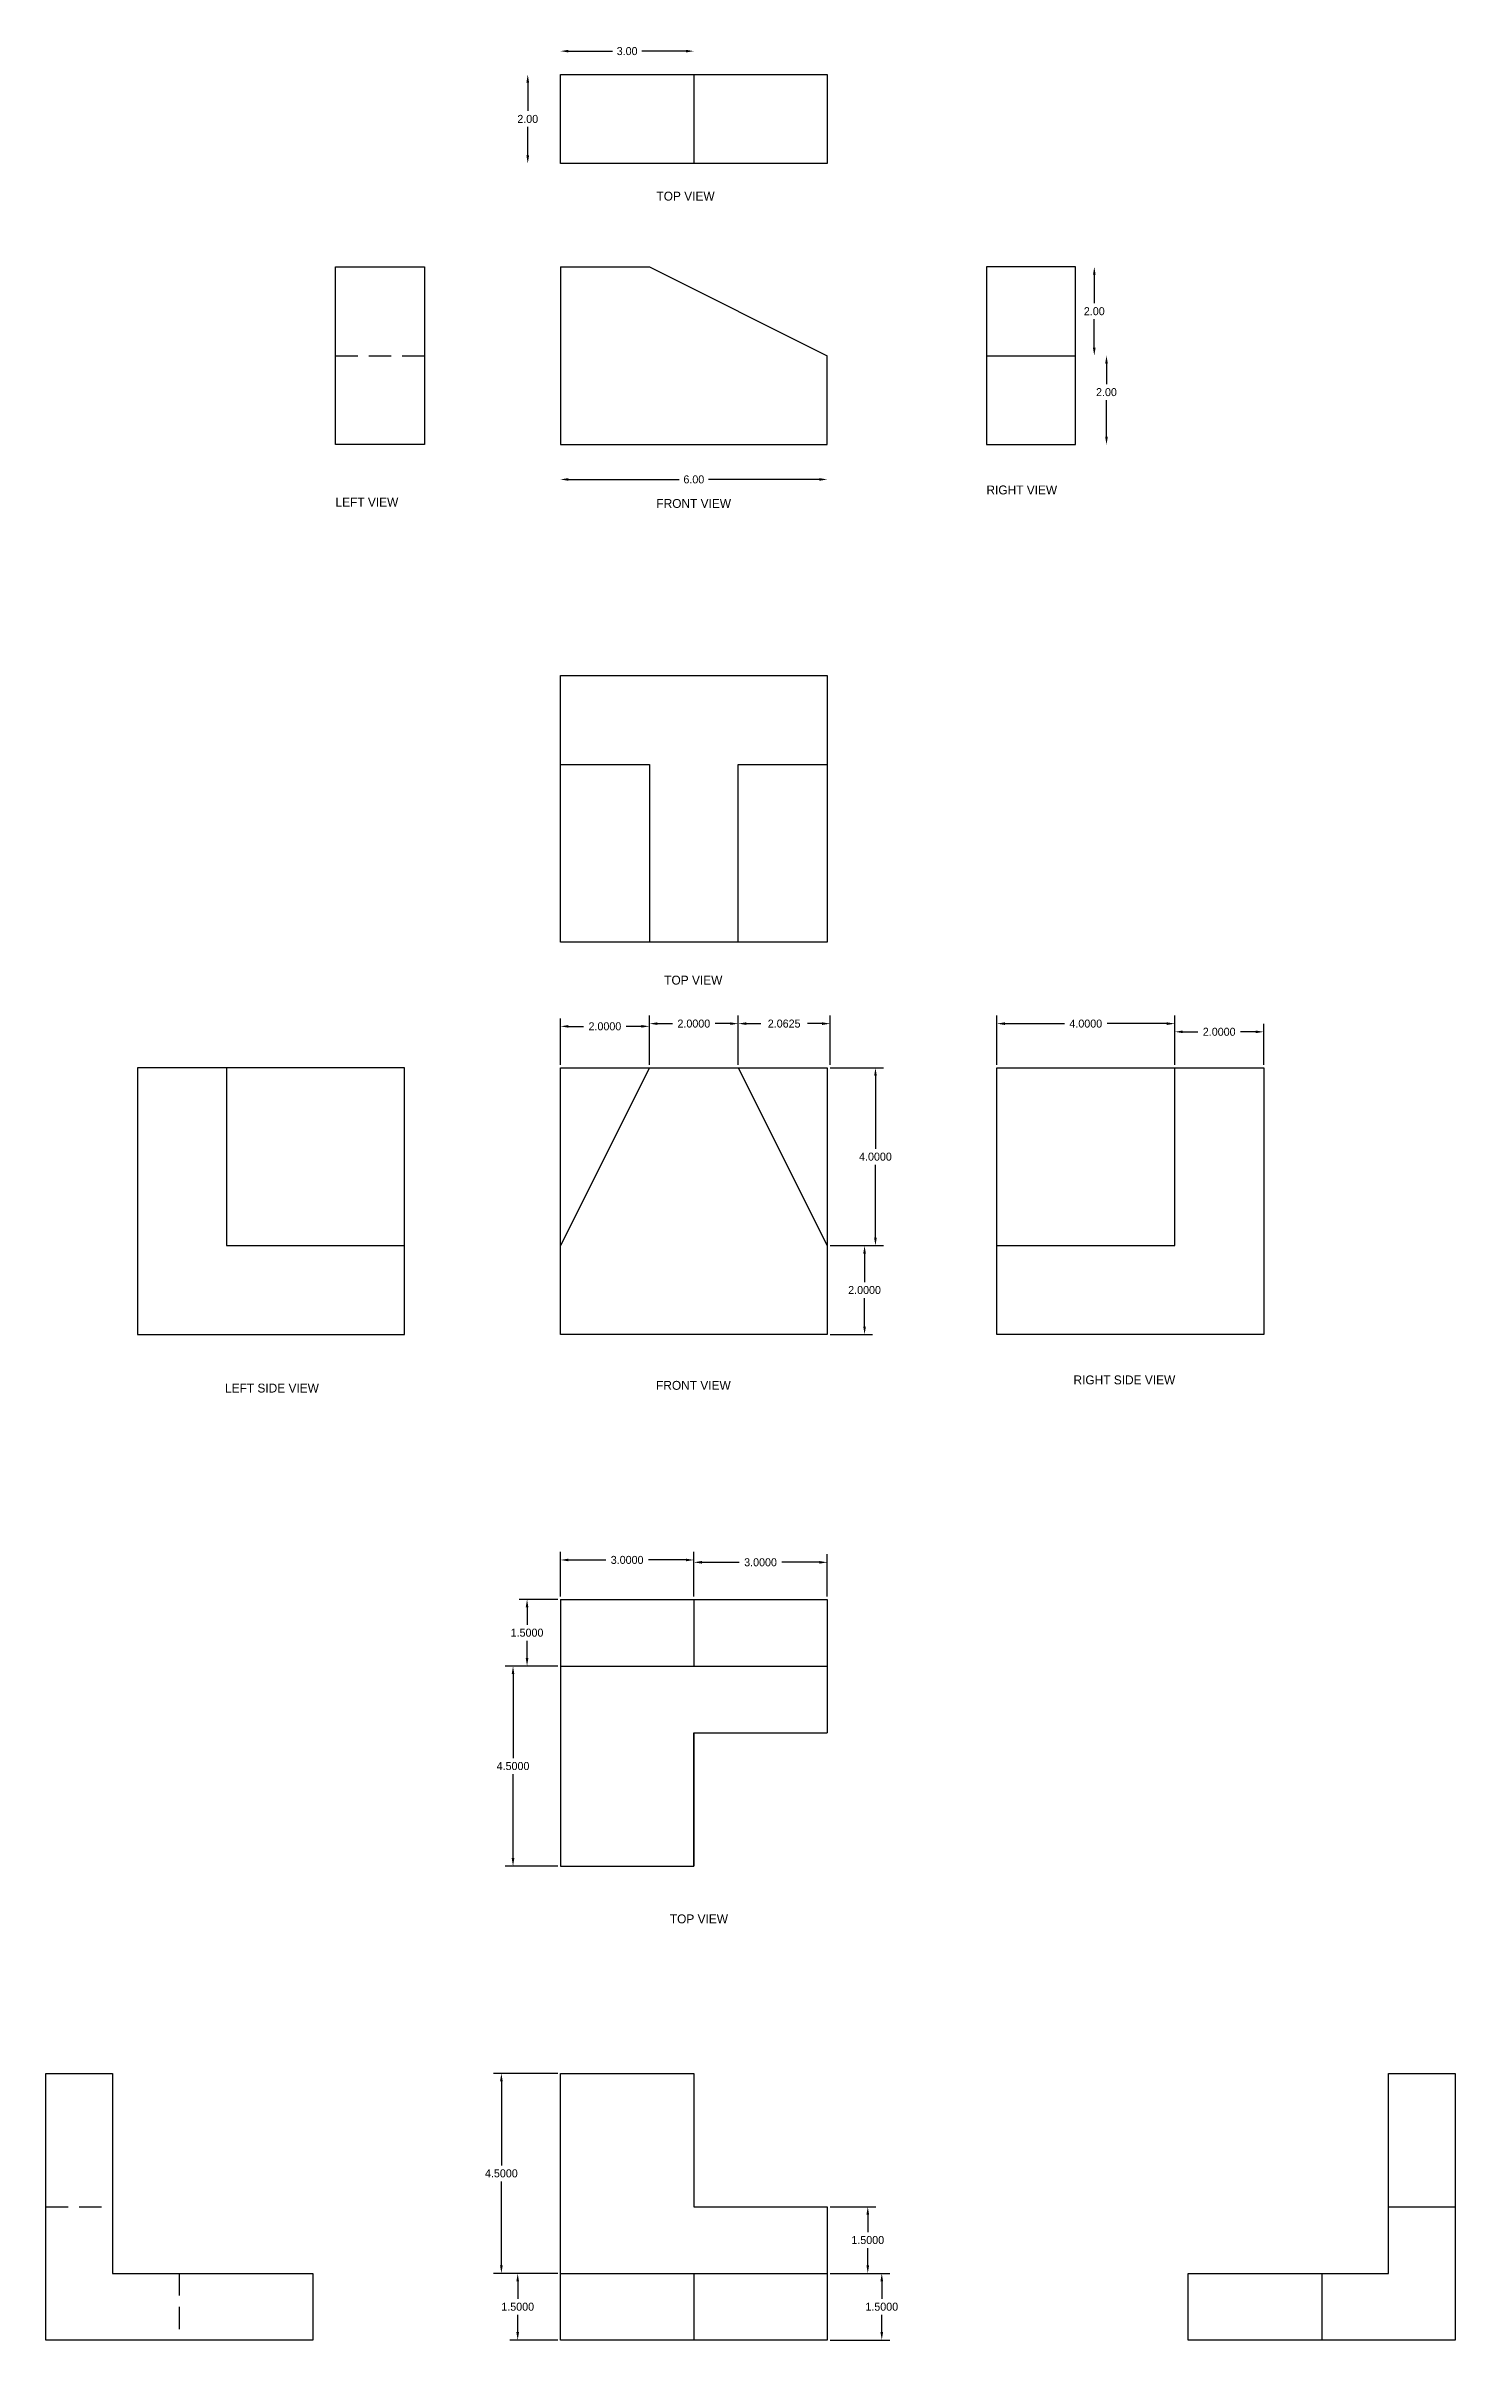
# Model space of a CAD drawing. Header units: inches. Extents: x 57 to 89.9, y 8.1 to 105.2.
# Drawn here: x 57.3 to 89, y 53.6 to 105.2 of the extents above; entities that cross this region are included whole.
import ezdxf

# ---------------------------------------------------------------- set-up
doc = ezdxf.new("R2010")
doc.units = ezdxf.units.IN
doc.header["$MEASUREMENT"] = 0
doc.linetypes.add('DASHED', pattern=[0.75, 0.5, -0.25])
doc.dimstyles.get("Standard").update_dxf_attribs({"dimtxt": 0.18, "dimasz": 0.18, "dimexe": 0.18, "dimexo": 0.0625, "dimgap": 0.09, "dimtad": 0, "dimtih": 1, "dimtoh": 1, "dimdec": 4, "dimzin": 0, "dimdsep": 46, "dimtxsty": 'Standard', "dimcen": 0.09, "dimadec": 0, "dimazin": 0, "dimtfac": 1, "dimtdec": 4, "dimtofl": 0, "dimtmove": 0, "dimatfit": 3, "dimfxl": 1, "dimtolj": 1, "dimtzin": 0, "dimarcsym": 0})

# ---------------------------------------------------------------- blocks, each defined once
blk = doc.blocks.new('*D3')
at = {"color": 0, "lineweight": -2}
for p, q in [((69.082, 95.447), (71.572, 95.447)), ((74.722, 95.447), (72.232, 95.447))]:
    blk.add_line(p, q, dxfattribs=at)
at = {"color": 0}
for points in [[(69.082, 95.477), (69.082, 95.417), (68.902, 95.447)], [(74.722, 95.477), (74.722, 95.417), (74.902, 95.447)]]:
    blk.add_solid(points, dxfattribs=at)
at = {"layer": 'Defpoints', "color": 0}
for p in [(68.902, 96.23), (74.902, 96.23), (74.902, 95.447)]:
    blk.add_point(p, dxfattribs=at)
at = {"color": 0, "insert": (71.902, 95.447), "char_height": 0.18, "attachment_point": 5}
blk.add_mtext('\\A1;6.00', dxfattribs=at)
blk = doc.blocks.new('*D4')
at = {"color": 0, "lineweight": -2}
for p, q in [((80.907, 100.05), (80.907, 99.41)), ((80.907, 98.41), (80.907, 99.05))]:
    blk.add_line(p, q, dxfattribs=at)
at = {"color": 0}
for points in [[(80.877, 100.05), (80.937, 100.05), (80.907, 100.23)], [(80.877, 98.41), (80.937, 98.41), (80.907, 98.23)]]:
    blk.add_solid(points, dxfattribs=at)
at = {"layer": 'Defpoints', "color": 0}
for p in [(80.482, 100.23), (80.482, 98.23), (80.907, 98.23)]:
    blk.add_point(p, dxfattribs=at)
at = {"color": 0, "insert": (80.907, 99.23), "char_height": 0.18, "attachment_point": 5}
blk.add_mtext('\\A1;2.00', dxfattribs=at)
blk = doc.blocks.new('*D5')
at = {"color": 0, "lineweight": -2}
for p, q in [((81.181, 98.05), (81.181, 97.59)), ((81.181, 96.41), (81.181, 97.23))]:
    blk.add_line(p, q, dxfattribs=at)
at = {"color": 0}
for points in [[(81.151, 98.05), (81.211, 98.05), (81.181, 98.23)], [(81.151, 96.41), (81.211, 96.41), (81.181, 96.23)]]:
    blk.add_solid(points, dxfattribs=at)
at = {"layer": 'Defpoints', "color": 0}
for p in [(80.482, 98.23), (80.482, 96.23), (81.181, 96.23)]:
    blk.add_point(p, dxfattribs=at)
at = {"color": 0, "insert": (81.181, 97.41), "char_height": 0.18, "attachment_point": 5}
blk.add_mtext('\\A1;2.00', dxfattribs=at)
blk = doc.blocks.new('*D6')
at = {"color": 0, "lineweight": -2}
for p, q in [((69.082, 105.081), (70.072, 105.081)), ((71.722, 105.081), (70.732, 105.081))]:
    blk.add_line(p, q, dxfattribs=at)
at = {"color": 0}
for points in [[(69.082, 105.111), (69.082, 105.051), (68.902, 105.081)], [(71.722, 105.111), (71.722, 105.051), (71.902, 105.081)]]:
    blk.add_solid(points, dxfattribs=at)
at = {"layer": 'Defpoints', "color": 0}
for p in [(71.902, 105.081), (68.902, 104.555), (71.902, 104.555)]:
    blk.add_point(p, dxfattribs=at)
at = {"color": 0, "insert": (70.402, 105.081), "char_height": 0.18, "attachment_point": 5}
blk.add_mtext('\\A1;3.00', dxfattribs=at)
blk = doc.blocks.new('*D8')
at = {"color": 0, "lineweight": -2}
for p, q in [((68.167, 104.375), (68.167, 103.735)), ((68.167, 102.735), (68.167, 103.375))]:
    blk.add_line(p, q, dxfattribs=at)
at = {"color": 0}
for points in [[(68.137, 104.375), (68.197, 104.375), (68.167, 104.555)], [(68.137, 102.735), (68.197, 102.735), (68.167, 102.555)]]:
    blk.add_solid(points, dxfattribs=at)
at = {"layer": 'Defpoints', "color": 0}
for p in [(68.902, 104.555), (68.167, 102.555), (68.902, 102.555)]:
    blk.add_point(p, dxfattribs=at)
at = {"color": 0, "insert": (68.167, 103.555), "char_height": 0.18, "attachment_point": 5}
blk.add_mtext('\\A1;2.00', dxfattribs=at)
blk = doc.blocks.new('*D9')
at = {"color": 0, "lineweight": -2}
for p, q in [((74.965, 82.213), (76.166, 82.213)), ((75.986, 82.033), (75.986, 80.393)), ((75.986, 78.393), (75.986, 80.033)), ((74.965, 78.213), (76.166, 78.213))]:
    blk.add_line(p, q, dxfattribs=at)
at = {"color": 0}
for points in [[(75.956, 82.033), (76.016, 82.033), (75.986, 82.213)], [(75.956, 78.393), (76.016, 78.393), (75.986, 78.213)]]:
    blk.add_solid(points, dxfattribs=at)
at = {"layer": 'Defpoints', "color": 0}
for p in [(74.902, 82.213), (74.902, 78.213), (75.986, 78.213)]:
    blk.add_point(p, dxfattribs=at)
at = {"color": 0, "insert": (75.986, 80.213), "char_height": 0.18, "attachment_point": 5}
blk.add_mtext('\\A1;4.0000', dxfattribs=at)
blk = doc.blocks.new('*D10')
at = {"color": 0, "lineweight": -2}
for p, q in [((75.027, 78.213), (75.921, 78.213)), ((75.741, 78.033), (75.741, 77.393)), ((75.741, 76.393), (75.741, 77.033)), ((74.965, 76.213), (75.921, 76.213))]:
    blk.add_line(p, q, dxfattribs=at)
at = {"color": 0}
for points in [[(75.711, 78.033), (75.771, 78.033), (75.741, 78.213)], [(75.711, 76.393), (75.771, 76.393), (75.741, 76.213)]]:
    blk.add_solid(points, dxfattribs=at)
at = {"layer": 'Defpoints', "color": 0}
for p in [(74.965, 78.213), (74.902, 76.213), (75.741, 76.213)]:
    blk.add_point(p, dxfattribs=at)
at = {"color": 0, "insert": (75.741, 77.213), "char_height": 0.18, "attachment_point": 5}
blk.add_mtext('\\A1;2.0000', dxfattribs=at)
blk = doc.blocks.new('*D12')
at = {"color": 0, "lineweight": -2}
for p, q in [((68.902, 82.276), (68.902, 83.325)), ((69.082, 83.145), (69.422, 83.145)), ((70.722, 83.145), (70.382, 83.145)), ((70.902, 82.276), (70.902, 83.325))]:
    blk.add_line(p, q, dxfattribs=at)
at = {"color": 0}
for points in [[(69.082, 83.175), (69.082, 83.115), (68.902, 83.145)], [(70.722, 83.175), (70.722, 83.115), (70.902, 83.145)]]:
    blk.add_solid(points, dxfattribs=at)
at = {"layer": 'Defpoints', "color": 0}
for p in [(70.902, 83.145), (68.902, 82.213), (70.902, 82.213)]:
    blk.add_point(p, dxfattribs=at)
at = {"color": 0, "insert": (69.902, 83.145), "char_height": 0.18, "attachment_point": 5}
blk.add_mtext('\\A1;2.0000', dxfattribs=at)
blk = doc.blocks.new('*D13')
at = {"color": 0, "lineweight": -2}
for p, q in [((70.902, 82.276), (70.902, 83.386)), ((71.082, 83.206), (71.422, 83.206)), ((72.722, 83.206), (72.382, 83.206)), ((72.902, 82.276), (72.902, 83.386))]:
    blk.add_line(p, q, dxfattribs=at)
at = {"color": 0}
for points in [[(71.082, 83.236), (71.082, 83.176), (70.902, 83.206)], [(72.722, 83.236), (72.722, 83.176), (72.902, 83.206)]]:
    blk.add_solid(points, dxfattribs=at)
at = {"layer": 'Defpoints', "color": 0}
for p in [(72.902, 83.206), (70.902, 82.213), (72.902, 82.213)]:
    blk.add_point(p, dxfattribs=at)
at = {"color": 0, "insert": (71.902, 83.206), "char_height": 0.18, "attachment_point": 5}
blk.add_mtext('\\A1;2.0000', dxfattribs=at)
blk = doc.blocks.new('*D14')
at = {"color": 0, "lineweight": -2}
for p, q in [((72.902, 82.276), (72.902, 83.386)), ((73.082, 83.206), (73.408, 83.206)), ((74.785, 83.206), (74.458, 83.206)), ((74.965, 82.276), (74.965, 83.386))]:
    blk.add_line(p, q, dxfattribs=at)
at = {"color": 0}
for points in [[(73.082, 83.236), (73.082, 83.176), (72.902, 83.206)], [(74.785, 83.236), (74.785, 83.176), (74.965, 83.206)]]:
    blk.add_solid(points, dxfattribs=at)
at = {"layer": 'Defpoints', "color": 0}
for p in [(74.965, 83.206), (72.902, 82.213), (74.965, 82.213)]:
    blk.add_point(p, dxfattribs=at)
at = {"color": 0, "insert": (73.933, 83.206), "char_height": 0.18, "attachment_point": 5}
blk.add_mtext('\\A1;2.0625', dxfattribs=at)
blk = doc.blocks.new('*D15')
at = {"color": 0, "lineweight": -2}
for p, q in [((78.716, 82.276), (78.716, 83.386)), ((78.896, 83.206), (80.236, 83.206)), ((82.536, 83.206), (81.196, 83.206)), ((82.716, 82.276), (82.716, 83.386))]:
    blk.add_line(p, q, dxfattribs=at)
at = {"color": 0}
for points in [[(78.896, 83.236), (78.896, 83.176), (78.716, 83.206)], [(82.536, 83.236), (82.536, 83.176), (82.716, 83.206)]]:
    blk.add_solid(points, dxfattribs=at)
at = {"layer": 'Defpoints', "color": 0}
for p in [(82.716, 83.206), (78.716, 82.213), (82.716, 82.213)]:
    blk.add_point(p, dxfattribs=at)
at = {"color": 0, "insert": (80.716, 83.206), "char_height": 0.18, "attachment_point": 5}
blk.add_mtext('\\A1;4.0000', dxfattribs=at)
blk = doc.blocks.new('*D16')
at = {"color": 0, "lineweight": -2}
for p, q in [((82.716, 82.276), (82.716, 83.202)), ((84.716, 82.276), (84.716, 83.202)), ((82.896, 83.022), (83.236, 83.022)), ((84.536, 83.022), (84.196, 83.022))]:
    blk.add_line(p, q, dxfattribs=at)
at = {"color": 0}
for points in [[(82.896, 83.052), (82.896, 82.992), (82.716, 83.022)], [(84.536, 83.052), (84.536, 82.992), (84.716, 83.022)]]:
    blk.add_solid(points, dxfattribs=at)
at = {"layer": 'Defpoints', "color": 0}
for p in [(84.716, 83.022), (82.716, 82.213), (84.716, 82.213)]:
    blk.add_point(p, dxfattribs=at)
at = {"color": 0, "insert": (83.716, 83.022), "char_height": 0.18, "attachment_point": 5}
blk.add_mtext('\\A1;2.0000', dxfattribs=at)
blk = doc.blocks.new('*D17')
at = {"color": 0, "lineweight": -2}
for p, q in [((68.902, 70.318), (68.902, 71.322)), ((71.902, 70.318), (71.902, 71.322)), ((69.082, 71.142), (69.922, 71.142)), ((71.722, 71.142), (70.882, 71.142))]:
    blk.add_line(p, q, dxfattribs=at)
at = {"color": 0}
for points in [[(69.082, 71.172), (69.082, 71.112), (68.902, 71.142)], [(71.722, 71.172), (71.722, 71.112), (71.902, 71.142)]]:
    blk.add_solid(points, dxfattribs=at)
at = {"layer": 'Defpoints', "color": 0}
for p in [(71.902, 71.142), (68.902, 70.256), (71.902, 70.256)]:
    blk.add_point(p, dxfattribs=at)
at = {"color": 0, "insert": (70.402, 71.142), "char_height": 0.18, "attachment_point": 5}
blk.add_mtext('\\A1;3.0000', dxfattribs=at)
blk = doc.blocks.new('*D18')
at = {"color": 0, "lineweight": -2}
for p, q in [((71.902, 70.318), (71.902, 71.269)), ((74.902, 70.318), (74.902, 71.269)), ((72.082, 71.089), (72.922, 71.089)), ((74.722, 71.089), (73.882, 71.089))]:
    blk.add_line(p, q, dxfattribs=at)
at = {"color": 0}
for points in [[(72.082, 71.119), (72.082, 71.059), (71.902, 71.089)], [(74.722, 71.119), (74.722, 71.059), (74.902, 71.089)]]:
    blk.add_solid(points, dxfattribs=at)
at = {"layer": 'Defpoints', "color": 0}
for p in [(74.902, 71.089), (71.902, 70.256), (74.902, 70.256)]:
    blk.add_point(p, dxfattribs=at)
at = {"color": 0, "insert": (73.402, 71.089), "char_height": 0.18, "attachment_point": 5}
blk.add_mtext('\\A1;3.0000', dxfattribs=at)
blk = doc.blocks.new('*D19')
at = {"color": 0, "lineweight": -2}
for p, q in [((68.84, 70.256), (67.971, 70.256)), ((68.151, 70.076), (68.151, 69.686)), ((68.151, 68.936), (68.151, 69.326)), ((68.84, 68.756), (67.971, 68.756))]:
    blk.add_line(p, q, dxfattribs=at)
at = {"color": 0}
for points in [[(68.121, 70.076), (68.181, 70.076), (68.151, 70.256)], [(68.121, 68.936), (68.181, 68.936), (68.151, 68.756)]]:
    blk.add_solid(points, dxfattribs=at)
at = {"layer": 'Defpoints', "color": 0}
for p in [(68.902, 70.256), (68.151, 68.756), (68.902, 68.756)]:
    blk.add_point(p, dxfattribs=at)
at = {"color": 0, "insert": (68.151, 69.506), "char_height": 0.18, "attachment_point": 5}
blk.add_mtext('\\A1;1.5000', dxfattribs=at)
blk = doc.blocks.new('*D20')
at = {"color": 0, "lineweight": -2}
for p, q in [((68.777, 68.756), (67.656, 68.756)), ((67.836, 68.576), (67.836, 66.686)), ((67.836, 64.436), (67.836, 66.326)), ((68.84, 64.256), (67.656, 64.256))]:
    blk.add_line(p, q, dxfattribs=at)
at = {"color": 0}
for points in [[(67.806, 68.576), (67.866, 68.576), (67.836, 68.756)], [(67.806, 64.436), (67.866, 64.436), (67.836, 64.256)]]:
    blk.add_solid(points, dxfattribs=at)
at = {"layer": 'Defpoints', "color": 0}
for p in [(68.84, 68.756), (67.836, 64.256), (68.902, 64.256)]:
    blk.add_point(p, dxfattribs=at)
at = {"color": 0, "insert": (67.836, 66.506), "char_height": 0.18, "attachment_point": 5}
blk.add_mtext('\\A1;4.5000', dxfattribs=at)
blk = doc.blocks.new('*D21')
at = {"color": 0, "lineweight": -2}
for p, q in [((68.84, 59.594), (67.394, 59.594)), ((67.574, 59.414), (67.574, 57.524)), ((67.574, 55.274), (67.574, 57.164)), ((68.84, 55.094), (67.394, 55.094))]:
    blk.add_line(p, q, dxfattribs=at)
at = {"color": 0}
for points in [[(67.544, 59.414), (67.604, 59.414), (67.574, 59.594)], [(67.544, 55.274), (67.604, 55.274), (67.574, 55.094)]]:
    blk.add_solid(points, dxfattribs=at)
at = {"layer": 'Defpoints', "color": 0}
for p in [(68.902, 59.594), (67.574, 55.094), (68.902, 55.094)]:
    blk.add_point(p, dxfattribs=at)
at = {"color": 0, "insert": (67.574, 57.344), "char_height": 0.18, "attachment_point": 5}
blk.add_mtext('\\A1;4.5000', dxfattribs=at)
blk = doc.blocks.new('*D22')
at = {"color": 0, "lineweight": -2}
for p, q in [((68.84, 55.094), (67.761, 55.094)), ((67.941, 54.914), (67.941, 54.524)), ((67.941, 53.774), (67.941, 54.164)), ((68.84, 53.594), (67.761, 53.594))]:
    blk.add_line(p, q, dxfattribs=at)
at = {"color": 0}
for points in [[(67.911, 54.914), (67.971, 54.914), (67.941, 55.094)], [(67.911, 53.774), (67.971, 53.774), (67.941, 53.594)]]:
    blk.add_solid(points, dxfattribs=at)
at = {"layer": 'Defpoints', "color": 0}
for p in [(68.902, 55.094), (67.941, 53.594), (68.902, 53.594)]:
    blk.add_point(p, dxfattribs=at)
at = {"color": 0, "insert": (67.941, 54.344), "char_height": 0.18, "attachment_point": 5}
blk.add_mtext('\\A1;1.5000', dxfattribs=at)
blk = doc.blocks.new('*D23')
at = {"color": 0, "lineweight": -2}
for p, q in [((74.965, 56.594), (75.993, 56.594)), ((75.813, 56.414), (75.813, 56.024)), ((75.813, 55.274), (75.813, 55.664)), ((74.965, 55.094), (75.993, 55.094))]:
    blk.add_line(p, q, dxfattribs=at)
at = {"color": 0}
for points in [[(75.783, 56.414), (75.843, 56.414), (75.813, 56.594)], [(75.783, 55.274), (75.843, 55.274), (75.813, 55.094)]]:
    blk.add_solid(points, dxfattribs=at)
at = {"layer": 'Defpoints', "color": 0}
for p in [(74.902, 56.594), (74.902, 55.094), (75.813, 55.094)]:
    blk.add_point(p, dxfattribs=at)
at = {"color": 0, "insert": (75.813, 55.844), "char_height": 0.18, "attachment_point": 5}
blk.add_mtext('\\A1;1.5000', dxfattribs=at)
blk = doc.blocks.new('*D24')
at = {"color": 0, "lineweight": -2}
for p, q in [((74.965, 55.094), (76.308, 55.094)), ((76.128, 54.914), (76.128, 54.524)), ((76.128, 53.774), (76.128, 54.164)), ((74.965, 53.594), (76.308, 53.594))]:
    blk.add_line(p, q, dxfattribs=at)
at = {"color": 0}
for points in [[(76.098, 54.914), (76.158, 54.914), (76.128, 55.094)], [(76.098, 53.774), (76.158, 53.774), (76.128, 53.594)]]:
    blk.add_solid(points, dxfattribs=at)
at = {"layer": 'Defpoints', "color": 0}
for p in [(74.902, 55.094), (74.902, 53.594), (76.128, 53.594)]:
    blk.add_point(p, dxfattribs=at)
at = {"color": 0, "insert": (76.128, 54.344), "char_height": 0.18, "attachment_point": 5}
blk.add_mtext('\\A1;1.5000', dxfattribs=at)

msp = doc.modelspace()

# ---------------------------------------------------------------- linework, layer by layer
for p, q in [((68.90201, 104.55457), (71.90201, 104.55457)), ((68.90201, 102.55457), (68.90201, 104.55457)), ((71.90201, 104.55457), (74.90201, 104.55457)), ((71.90201, 104.55457), (71.90201, 102.55457)), ((74.90201, 104.55457), (74.90201, 102.55457)), ((71.90201, 102.55457), (68.90201, 102.55457)), ((74.90201, 102.55457), (71.90201, 102.55457)), ((63.8444, 98.2298), (63.8444, 100.2298)), ((63.8444, 100.2298), (65.8444, 100.2298)), ((65.8444, 100.2298), (65.8444, 98.2298)), ((68.90201, 100.2298), (68.90201, 98.2298)), ((68.90201, 100.2298), (70.90201, 100.2298)), ((70.90201, 100.2298), (74.90201, 98.2298)), ((78.48217, 100.2298), (78.48217, 98.2298)), ((80.48217, 100.2298), (78.48217, 100.2298)), ((80.48217, 98.2298), (80.48217, 100.2298)), ((63.8444, 96.2298), (63.8444, 98.2298)), ((65.8444, 98.2298), (65.8444, 96.2298)), ((68.90201, 98.2298), (68.90201, 96.2298)), ((74.90201, 96.2298), (74.90201, 98.2298)), ((78.48217, 98.2298), (78.48217, 96.2298)), ((78.48217, 98.2298), (80.48217, 98.2298)), ((80.48217, 96.2298), (80.48217, 98.2298)), ((65.8444, 96.2298), (63.8444, 96.2298)), ((68.90201, 96.2298), (74.90201, 96.2298)), ((78.48217, 96.2298), (80.48217, 96.2298)), ((68.90201, 91.03721), (74.90201, 91.03721)), ((68.90201, 89.03721), (68.90201, 91.03721)), ((74.90201, 91.03721), (74.90201, 89.03721)), ((68.90201, 85.03721), (68.90201, 89.03721)), ((68.90201, 89.03721), (70.90201, 89.03721)), ((70.90201, 89.03721), (70.90201, 85.03721)), ((72.90201, 85.03721), (72.90201, 89.03721)), ((72.90201, 89.03721), (74.90201, 89.03721)), ((74.90201, 89.03721), (74.90201, 85.03721)), ((70.90201, 85.03721), (68.90201, 85.03721)), ((72.90201, 85.03721), (70.90201, 85.03721)), ((74.90201, 85.03721), (72.90201, 85.03721)), ((61.39424, 82.21316), (59.39424, 82.21316)), ((59.39424, 82.21316), (59.39424, 76.21316)), ((65.39424, 82.21316), (61.39424, 82.21316)), ((61.39424, 82.21316), (61.39424, 78.21316)), ((65.39424, 78.21316), (65.39424, 82.21316)), ((68.90201, 82.21316), (70.90201, 82.21316)), ((68.90201, 78.21316), (68.90201, 82.21316)), ((70.90201, 82.21316), (68.90201, 78.21316)), ((70.90201, 82.21316), (72.90201, 82.21316)), ((72.90201, 82.21316), (74.90201, 82.21316)), ((72.90201, 82.21316), (74.90201, 78.21316)), ((74.90201, 82.21316), (74.90201, 78.21316)), ((78.71646, 82.21316), (82.71646, 82.21316)), ((78.71646, 78.21316), (78.71646, 82.21316)), ((82.71646, 82.21316), (84.71646, 82.21316)), ((82.71646, 78.21316), (82.71646, 82.21316)), ((84.71646, 82.21316), (84.71646, 76.21316)), ((61.39424, 78.21316), (65.39424, 78.21316)), ((65.39424, 76.21316), (65.39424, 78.21316)), ((68.90201, 76.21316), (68.90201, 78.21316)), ((74.90201, 78.21316), (74.90201, 76.21316)), ((78.71646, 76.21316), (78.71646, 78.21316)), ((78.71646, 78.21316), (82.71646, 78.21316)), ((59.39424, 76.21316), (65.39424, 76.21316)), ((74.90201, 76.21316), (68.90201, 76.21316)), ((84.71646, 76.21316), (78.71646, 76.21316)), ((68.90201, 70.25559), (71.90201, 70.25559)), ((68.90201, 70.25559), (68.90201, 68.75559)), ((71.90201, 70.25559), (74.90201, 70.25559)), ((71.90201, 70.25559), (71.90201, 68.75559)), ((74.90201, 70.25559), (74.90201, 68.75559)), ((68.90201, 68.75559), (68.90201, 64.25559)), ((68.90201, 68.75559), (71.90201, 68.75559)), ((71.90201, 68.75559), (74.90201, 68.75559)), ((74.90201, 68.75559), (74.90201, 67.25559)), ((71.90201, 64.25559), (71.90201, 67.25559)), ((71.90201, 67.25559), (71.90201, 64.25559)), ((71.90201, 67.25559), (74.90201, 67.25559)), ((68.90201, 64.25559), (71.90201, 64.25559)), ((57.33159, 56.59365), (57.33159, 59.59365)), ((57.33159, 59.59365), (58.83159, 59.59365)), ((58.83159, 59.59365), (58.83159, 56.59365)), ((68.90201, 59.59365), (71.90201, 59.59365)), ((68.90201, 55.09365), (68.90201, 59.59365)), ((71.90201, 59.59365), (71.90201, 56.59365)), ((87.52047, 59.59365), (89.02047, 59.59365)), ((87.52047, 56.59365), (87.52047, 59.59365)), ((89.02047, 59.59365), (89.02047, 56.59365)), ((57.33159, 53.59365), (57.33159, 56.59365)), ((58.83159, 56.59365), (58.83159, 55.09365)), ((71.90201, 56.59365), (74.90201, 56.59365)), ((74.90201, 56.59365), (74.90201, 55.09365)), ((87.52047, 55.09365), (87.52047, 56.59365)), ((87.52047, 56.59365), (89.02047, 56.59365)), ((89.02047, 56.59365), (89.02047, 53.59365)), ((58.83159, 55.09365), (60.33159, 55.09365)), ((60.33159, 55.09365), (63.33159, 55.09365)), ((63.33159, 55.09365), (63.33159, 53.59365)), ((68.90201, 53.59365), (68.90201, 55.09365)), ((68.90201, 55.09365), (71.90201, 55.09365)), ((71.90201, 55.09365), (74.90201, 55.09365)), ((71.90201, 55.09365), (71.90201, 53.59365)), ((74.90201, 55.09365), (74.90201, 53.59365)), ((83.02047, 53.59365), (83.02047, 55.09365)), ((83.02047, 55.09365), (86.02047, 55.09365)), ((86.02047, 55.09365), (87.52047, 55.09365)), ((86.02047, 55.09365), (86.02047, 53.59365)), ((87.52047, 55.09365), (87.52047, 55.09365)), ((60.33159, 53.59365), (57.33159, 53.59365)), ((63.33159, 53.59365), (60.33159, 53.59365)), ((71.90201, 53.59365), (68.90201, 53.59365)), ((74.90201, 53.59365), (71.90201, 53.59365)), ((86.02047, 53.59365), (83.02047, 53.59365)), ((89.02047, 53.59365), (86.02047, 53.59365))]:
    msp.add_line(p, q)
at = {"linetype": 'DASHED'}
for p, q in [((63.8444, 98.2298), (65.8444, 98.2298)), ((57.33159, 56.59365), (58.83159, 56.59365)), ((60.33159, 55.09365), (60.33159, 53.59365))]:
    msp.add_line(p, q, dxfattribs=at)

# ---------------------------------------------------------------- texts
at = {"char_height": 0.2}
for s, insert, width, attachment_point in [('TOP VIEW', (71.06168, 101.91947), 6.0795392, 1), ('LEFT VIEW', (63.8444, 95.03695), 2.0683123, 1), ('FRONT VIEW', (71.89889, 94.90527), 5.9937655, 5), ('RIGHT VIEW', (78.48217, 95.31026), 2.1176813, 1), ('TOP VIEW', (71.88984, 84.28489), 5.9756609, 2), ('LEFT SIDE VIEW', (62.41542, 75.10824), 6.0423654, 2), ('FRONT VIEW', (71.89219, 75.16959), 5.9803633, 2), ('RIGHT SIDE VIEW', (81.58364, 75.29229), 5.7343575, 2), ('TOP VIEW', (72.01655, 63.16933), 6.2290823, 2)]:
    msp.add_mtext(s, dxfattribs=dict(at, insert=insert, width=width, attachment_point=attachment_point))

# ---------------------------------------------------------------- dimensions: what is measured, and where the dimension line sits
for base, p1, p2, picture, middle in [((71.90201, 105.08101), (68.90201, 104.55457), (71.90201, 104.55457), '*D6', (70.40201, 105.08101)), ((74.90201, 95.44691), (68.90201, 96.2298), (74.90201, 96.2298), '*D3', (71.90201, 95.44691))]:
    dim = msp.add_linear_dim(base=base, p1=p1, p2=p2, dimstyle='Standard', override={"dimdec": 2, "dimse1": 1, "dimse2": 1})
    dim.commit()
    dim.dimension.update_dxf_attribs({"geometry": picture, "text_midpoint": middle})
for base, p1, p2, picture, middle in [((68.16701, 102.55457), (68.90201, 104.55457), (68.90201, 102.55457), '*D8', (68.16701, 103.55457)), ((80.90726, 98.2298), (80.48217, 100.2298), (80.48217, 98.2298), '*D4', (80.90726, 99.2298))]:
    dim = msp.add_linear_dim(base=base, p1=p1, p2=p2, angle=90, dimstyle='Standard', override={"dimdec": 2, "dimse1": 1, "dimse2": 1})
    dim.commit()
    dim.dimension.update_dxf_attribs({"geometry": picture, "text_midpoint": middle})
dim = msp.add_linear_dim(base=(81.18051, 96.2298), p1=(80.48217, 98.2298), p2=(80.48217, 96.2298), angle=90, dimstyle='Standard', override={"dimdec": 2, "dimse1": 1, "dimse2": 1})
dim.commit()
dim.dimension.update_dxf_attribs({"geometry": '*D5', "text_midpoint": (81.18051, 97.4098), "dimtype": 160})
for base, p1, p2, picture, middle in [((70.90201, 83.14501), (68.90201, 82.21316), (70.90201, 82.21316), '*D12', (69.90201, 83.14501)), ((72.90201, 83.20636), (70.90201, 82.21316), (72.90201, 82.21316), '*D13', (71.90201, 83.20636)), ((74.96451, 83.20636), (72.90201, 82.21316), (74.96451, 82.21316), '*D14', (73.93326, 83.20636)), ((82.71646, 83.20636), (78.71646, 82.21316), (82.71646, 82.21316), '*D15', (80.71646, 83.20636)), ((84.71646, 83.02231), (82.71646, 82.21316), (84.71646, 82.21316), '*D16', (83.71646, 83.02231)), ((71.90201, 71.14164), (68.90201, 70.25559), (71.90201, 70.25559), '*D17', (70.40201, 71.14164)), ((74.90201, 71.08915), (71.90201, 70.25559), (74.90201, 70.25559), '*D18', (73.40201, 71.08915))]:
    dim = msp.add_linear_dim(base=base, p1=p1, p2=p2, dimstyle='Standard')
    dim.commit()
    dim.dimension.update_dxf_attribs({"geometry": picture, "text_midpoint": middle})
for base, p1, p2, picture, middle in [((75.98642, 78.21316), (74.90201, 82.21316), (74.90201, 78.21316), '*D9', (75.98642, 80.21316)), ((75.74108, 76.21316), (74.96451, 78.21316), (74.90201, 76.21316), '*D10', (75.74108, 77.21316)), ((68.15131, 68.75559), (68.90201, 70.25559), (68.90201, 68.75559), '*D19', (68.15131, 69.50559)), ((67.83643, 64.25559), (68.83951, 68.75559), (68.90201, 64.25559), '*D20', (67.83643, 66.50559)), ((67.57403, 55.09365), (68.90201, 59.59365), (68.90201, 55.09365), '*D21', (67.57403, 57.34365)), ((75.81333, 55.09365), (74.90201, 56.59365), (74.90201, 55.09365), '*D23', (75.81333, 55.84365)), ((67.94139, 53.59365), (68.90201, 55.09365), (68.90201, 53.59365), '*D22', (67.94139, 54.34365)), ((76.1282, 53.59365), (74.90201, 55.09365), (74.90201, 53.59365), '*D24', (76.1282, 54.34365))]:
    dim = msp.add_linear_dim(base=base, p1=p1, p2=p2, angle=90, dimstyle='Standard')
    dim.commit()
    dim.dimension.update_dxf_attribs({"geometry": picture, "text_midpoint": middle})

doc.saveas('drawing.dxf')
